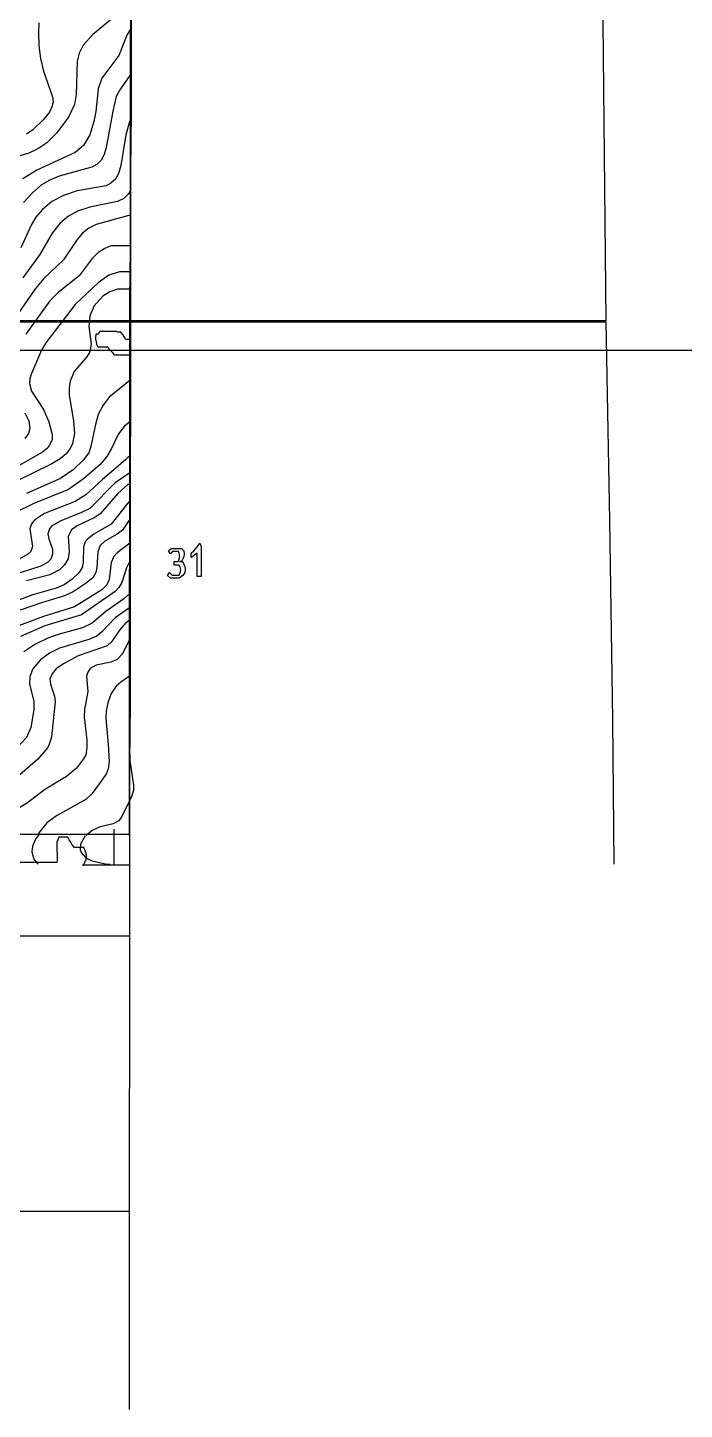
# Model space of a CAD drawing. Extents: x -0.49 to 6.91, y -0.57 to 8.11.
# Drawn here: x 2.768 to 3.457, y -0.571 to 0.878 of the extents above; entities that cross this region are included whole.
import ezdxf

# ---------------------------------------------------------------- set-up
doc = ezdxf.new("R2010")
doc.units = 0
for name, color, linetype in [('Grid', 7, 'CONTINUOUS'), ('split_lines', 7, 'CONTINUOUS'), ('split_lines_copy', 7, 'CONTINUOUS'), ('topo', 7, 'CONTINUOUS'), ('topo_grid', 7, 'CONTINUOUS'), ('white', 7, 'CONTINUOUS')]:
    doc.layers.add(name, color=color, linetype=linetype)

msp = doc.modelspace()

# ---------------------------------------------------------------- linework, layer by layer
at = {"layer": 'Grid', "color": 1}
for points in [[(2.488487, 0.569141), (2.484797, 0.645579), (2.484797, 0.777924), (2.484797, 0.851743), (2.484271, 0.986707), (2.484797, 1.05788), (2.484271, 1.194987), (2.484271, 1.264043), (2.484271, 1.403769), (2.740516, 1.403769), (2.949314, 1.403769), (3.15758, 1.403769), (3.366374, 1.403769), (3.36849, 1.195516), (3.370607, 0.987236), (3.372724, 0.778453), (3.37484, 0.5702), (3.166046, 0.5702), (2.95778, 0.5702), (2.748982, 0.5702)], [(2.950365, 0.33398), (2.950365, 0.302335), (2.946148, 0.302335), (2.946148, 0.326677), (2.939821, 0.322444), (2.939821, 0.326677), (2.942467, 0.329323), (2.945113, 0.331969), (2.94723, 0.334615), (2.948817, 0.33726)], [(2.929803, 0.331863), (2.93192, 0.329217), (2.932449, 0.326042), (2.93192, 0.323396), (2.930861, 0.32075), (2.929803, 0.318105), (2.927686, 0.318105), (2.930332, 0.318105), (2.93192, 0.315459), (2.932978, 0.312813), (2.933507, 0.310167), (2.932978, 0.306463), (2.930861, 0.303288), (2.92717, 0.300642), (2.922426, 0.300642), (2.918209, 0.300642), (2.915044, 0.303288), (2.917161, 0.306463), (2.919807, 0.303817), (2.922453, 0.303817), (2.925099, 0.303817), (2.927215, 0.303817), (2.928274, 0.306463), (2.928803, 0.309109), (2.928274, 0.311755), (2.927215, 0.3144), (2.925099, 0.3144), (2.922453, 0.3144), (2.921924, 0.3144), (2.921924, 0.318105), (2.924569, 0.318105), (2.926157, 0.318105), (2.927215, 0.32075), (2.927744, 0.323396), (2.927215, 0.326042), (2.926686, 0.328688), (2.925099, 0.328688), (2.922453, 0.328688), (2.920336, 0.328688), (2.918219, 0.326042), (2.916103, 0.329217), (2.918749, 0.331863), (2.922966, 0.331863), (2.926657, 0.331863)]]:
    msp.add_lwpolyline(points, close=True, dxfattribs=at)
msp.add_lwpolyline([(2.515905, 0.000763), (2.51327, 0.153666), (2.51327, 0.17007), (2.501143, 0.361443), (2.500616, 0.379964), (2.488489, 0.569247), (2.748953, 0.569247), (2.957746, 0.569247), (3.166013, 0.569247), (3.37481, 0.569247), (3.378501, 0.360967), (3.381666, 0.152184), (3.383253, 0.000869)], dxfattribs=at)
at = {"layer": 'split_lines', "color": 7}
msp.add_lwpolyline([(2.874972, -0.570631), (2.874972, -0.513401), (2.874972, -0.451701), (2.874972, -0.389365), (2.874972, -0.327002), (2.874972, -0.265328), (2.875501, -0.202966), (2.875501, -0.141239), (2.875501, -0.078903), (2.875501, -0.01662), (2.875501, 0.045108), (2.875501, 0.10747), (2.87603, 0.169144), (2.87603, 0.231506), (2.87603, 0.293207), (2.87603, 0.355543), (2.87603, 0.417879), (2.876559, 0.47958), (2.876559, 0.541942), (2.876559, 0.604278), (2.876559, 0.666005), (2.876559, 0.728315), (2.877088, 0.790042), (2.877088, 0.852351), (2.877088, 0.914714)], dxfattribs=at)
at = {"layer": 'split_lines_copy', "color": 7}
msp.add_lwpolyline([(2.874972, -0.570631), (2.874972, -0.513401), (2.874972, -0.451701), (2.874972, -0.389365), (2.874972, -0.327002), (2.874972, -0.265328), (2.875501, -0.202966), (2.875501, -0.141239), (2.875501, -0.078903), (2.875501, -0.01662), (2.875501, 0.045108), (2.875501, 0.10747), (2.87603, 0.169144), (2.87603, 0.231506), (2.87603, 0.293207), (2.87603, 0.355543), (2.87603, 0.417879), (2.876559, 0.47958), (2.876559, 0.541942), (2.876559, 0.604278), (2.876559, 0.666005), (2.876559, 0.728315), (2.877088, 0.790042), (2.877088, 0.852351), (2.877088, 0.914714)], dxfattribs=at)
at = {"layer": 'topo', "color": 2}
for points in [[(2.868116, 0.896431), (2.836481, 0.870502), (2.826464, 0.859389), (2.822246, 0.850923), (2.82013, 0.842456), (2.819071, 0.807663), (2.817484, 0.79708), (2.811158, 0.783851), (2.798503, 0.766917), (2.78848, 0.756863), (2.77899, 0.750513), (2.769499, 0.74628), (2.751574, 0.740988)], [(2.876308, 0.876772), (2.872331, 0.869629), (2.863896, 0.848462), (2.845968, 0.824649), (2.842277, 0.813537), (2.839631, 0.789724), (2.837515, 0.779141), (2.833295, 0.765383), (2.826968, 0.75427), (2.818004, 0.746862), (2.777935, 0.728341), (2.763168, 0.719345)], [(2.780057, 0.882805), (2.779528, 0.872221), (2.780057, 0.858463), (2.781644, 0.845234), (2.784806, 0.832005), (2.794297, 0.805123), (2.794826, 0.799831), (2.793768, 0.79454), (2.791122, 0.789248), (2.784796, 0.781311), (2.773723, 0.770727), (2.76687, 0.765965)], [(2.876014, 0.828459), (2.865476, 0.813378), (2.861258, 0.805441), (2.857567, 0.790095), (2.850714, 0.752127), (2.848598, 0.744719), (2.845436, 0.738898), (2.841219, 0.734665), (2.835419, 0.73149), (2.801148, 0.721965), (2.791657, 0.717731), (2.782693, 0.712969), (2.773203, 0.704502), (2.763712, 0.694448)], [(2.876024, 0.781681), (2.874966, 0.779035), (2.871275, 0.765277), (2.866002, 0.733104), (2.863885, 0.725695), (2.860721, 0.719345), (2.855447, 0.714583), (2.850701, 0.711937), (2.820121, 0.706645), (2.805886, 0.701883), (2.79376, 0.695533), (2.783743, 0.687066), (2.77689, 0.679129), (2.772146, 0.671191), (2.761074, 0.646849)], [(2.87601, 0.70683), (2.87392, 0.703391), (2.869173, 0.698628), (2.86232, 0.695453), (2.833322, 0.689633), (2.820667, 0.685399), (2.811177, 0.680108), (2.802213, 0.672699), (2.793778, 0.662116), (2.781123, 0.639891), (2.763197, 0.615549)], [(2.876022, 0.680875), (2.874434, 0.680875), (2.840164, 0.67135), (2.832256, 0.667646), (2.82593, 0.662354), (2.82013, 0.655475), (2.805895, 0.634308), (2.785332, 0.614729), (2.776368, 0.604146), (2.74157, 0.55406)], [(2.876022, 0.648887), (2.855458, 0.648887), (2.849132, 0.646241), (2.842277, 0.642008), (2.835951, 0.635658), (2.822243, 0.617666), (2.8001, 0.600203), (2.791665, 0.591208), (2.766357, 0.556415)], [(2.875811, 0.621899), (2.864421, 0.621899), (2.853348, 0.618195), (2.842275, 0.610258), (2.818023, 0.587503), (2.787442, 0.547445), (2.782698, 0.539508), (2.772155, 0.515166), (2.770567, 0.509875), (2.770038, 0.504583), (2.772155, 0.496645), (2.78481, 0.477595), (2.790609, 0.464366), (2.793774, 0.451137), (2.793774, 0.445845), (2.792186, 0.442141), (2.78954, 0.437379), (2.783741, 0.432616), (2.74947, 0.413037)], [(2.875574, 0.603484), (2.869171, 0.603484), (2.862318, 0.603484), (2.854405, 0.600838), (2.847023, 0.596076), (2.838059, 0.586022), (2.833315, 0.575438), (2.832256, 0.564326), (2.834902, 0.545805), (2.833315, 0.537868), (2.83015, 0.532576), (2.816969, 0.51723), (2.812751, 0.507176), (2.811693, 0.500297), (2.811693, 0.492359), (2.816437, 0.465478), (2.817495, 0.452248), (2.815379, 0.441665), (2.812733, 0.436373), (2.808515, 0.431082), (2.802189, 0.42579), (2.793754, 0.420498), (2.755792, 0.401978)], [(2.875477, 0.507811), (2.853879, 0.490348), (2.847548, 0.481882), (2.842275, 0.472357), (2.83911, 0.460186), (2.834893, 0.440078), (2.832247, 0.43214), (2.826447, 0.424203), (2.815901, 0.414148), (2.802719, 0.405153), (2.766866, 0.389278)], [(2.875493, 0.464551), (2.869696, 0.459789), (2.86337, 0.451851), (2.855988, 0.435976), (2.851241, 0.428039), (2.843859, 0.419572), (2.826984, 0.404756), (2.811167, 0.393643), (2.774788, 0.378826), (2.754224, 0.368772)], [(2.765307, 0.473865), (2.769524, 0.465398), (2.770583, 0.457461), (2.768995, 0.452169), (2.765304, 0.446877)], [(2.875489, 0.429124), (2.871277, 0.42489), (2.846496, 0.403724), (2.829097, 0.387849), (2.818022, 0.38097), (2.78586, 0.36827), (2.775316, 0.36139), (2.772152, 0.357686), (2.770564, 0.352395), (2.77321, 0.333874), (2.771622, 0.328582), (2.768461, 0.325936), (2.726807, 0.302124)], [(2.875488, 0.411), (2.860206, 0.400416), (2.833317, 0.373535), (2.824882, 0.369301), (2.802204, 0.360306), (2.79324, 0.355014), (2.791123, 0.352368), (2.789536, 0.347076), (2.790594, 0.341785), (2.794285, 0.331201), (2.794285, 0.32591), (2.792698, 0.320618), (2.789007, 0.316914), (2.782151, 0.31321), (2.760535, 0.306331)], [(2.875485, 0.398803), (2.873395, 0.398803), (2.862851, 0.389278), (2.844397, 0.368111), (2.83807, 0.363878), (2.820142, 0.355411), (2.814342, 0.351178), (2.810652, 0.344298), (2.81171, 0.328423), (2.810652, 0.321015), (2.806961, 0.314665), (2.801687, 0.309373), (2.791665, 0.304082), (2.766884, 0.297732)], [(2.875481, 0.381552), (2.872862, 0.378906), (2.855989, 0.35721), (2.837535, 0.346627), (2.831208, 0.341864), (2.828563, 0.338689), (2.826975, 0.333398), (2.826446, 0.317523), (2.825388, 0.311702), (2.822223, 0.30641), (2.814841, 0.299531), (2.806406, 0.29371), (2.797971, 0.290006), (2.773714, 0.283127), (2.718354, 0.263018)], [(2.875489, 0.362528), (2.867586, 0.350886), (2.862313, 0.346653), (2.849131, 0.339245), (2.844387, 0.335011), (2.841741, 0.328132), (2.840683, 0.311728), (2.839625, 0.306436), (2.836463, 0.301145), (2.82961, 0.295324), (2.815902, 0.286328), (2.806938, 0.282095), (2.782686, 0.274686), (2.741029, 0.260399)], [(2.875483, 0.337181), (2.862312, 0.327127), (2.858621, 0.323423), (2.855975, 0.317073), (2.853859, 0.299081), (2.851213, 0.293789), (2.84594, 0.288498), (2.817469, 0.270506), (2.78478, 0.260452), (2.7484, 0.246694)], [(2.875271, 0.3162), (2.874451, 0.3162), (2.871805, 0.311437), (2.867061, 0.296091), (2.863897, 0.2908), (2.860206, 0.286566), (2.82488, 0.262225), (2.786391, 0.250583), (2.760557, 0.23947)], [(2.874965, 0.284185), (2.869168, 0.278893), (2.850187, 0.265664), (2.835947, 0.253493), (2.82593, 0.248731), (2.802731, 0.242381), (2.790076, 0.238148), (2.775841, 0.231268), (2.764242, 0.223331)], [(2.874953, 0.269633), (2.860205, 0.25905), (2.845971, 0.244233), (2.840697, 0.24), (2.832262, 0.236295), (2.801678, 0.2273), (2.791135, 0.222008), (2.781644, 0.215129), (2.773736, 0.205604), (2.770571, 0.197666), (2.770042, 0.189729), (2.774786, 0.171208), (2.774786, 0.162741), (2.771622, 0.14422), (2.766878, 0.133637), (2.757387, 0.123054), (2.742623, 0.109295), (2.706243, 0.083895), (2.663009, 0.048044), (2.657736, 0.042753), (2.652463, 0.034815), (2.651404, 0.030582)], [(2.874964, 0.256324), (2.871278, 0.253679), (2.864423, 0.24627), (2.856515, 0.234099), (2.851768, 0.229866), (2.821188, 0.219283), (2.805898, 0.210816), (2.797989, 0.205524), (2.793772, 0.200233), (2.791655, 0.194941), (2.792184, 0.189649), (2.796402, 0.176949), (2.796931, 0.171129), (2.79324, 0.134219), (2.791653, 0.128398), (2.789536, 0.123107), (2.77899, 0.110936), (2.757373, 0.091886), (2.745247, 0.082361), (2.724687, 0.069132), (2.715196, 0.061194), (2.703597, 0.047965), (2.696744, 0.034736), (2.696215, 0.030503)], [(2.874958, 0.236243), (2.867587, 0.221161), (2.862314, 0.21534), (2.855461, 0.212695), (2.840171, 0.20952), (2.833844, 0.205815), (2.831199, 0.202111), (2.83014, 0.197878), (2.831199, 0.182003), (2.828034, 0.162953), (2.827505, 0.155015), (2.830151, 0.131203), (2.830151, 0.123265), (2.829092, 0.115328), (2.826976, 0.111095), (2.819594, 0.10157), (2.809048, 0.092574), (2.786905, 0.079345), (2.766865, 0.064528), (2.74472, 0.05077), (2.735755, 0.040186), (2.732064, 0.032249), (2.731535, 0.029603)], [(2.874952, 0.197851), (2.866004, 0.191766), (2.861257, 0.187533), (2.855987, 0.179595), (2.852296, 0.17007), (2.850708, 0.161604), (2.850179, 0.153666), (2.852825, 0.126784), (2.853883, 0.108264), (2.852825, 0.100855), (2.850708, 0.095034), (2.835944, 0.074926), (2.829092, 0.068576), (2.798512, 0.051643), (2.788495, 0.044234), (2.78006, 0.033651), (2.77953, 0.031005)], [(2.874966, 0.123424), (2.875495, 0.109666), (2.879186, 0.083737), (2.879186, 0.077916), (2.877599, 0.072624), (2.87495, 0.067068)], [(2.874954, 0.067068), (2.867059, 0.050928), (2.863894, 0.046166), (2.858095, 0.042991), (2.844387, 0.039816), (2.835952, 0.036112), (2.829626, 0.03082)], [(2.779532, 0.031376), (2.776886, 0.027671), (2.773195, 0.019734), (2.772666, 0.013913), (2.774783, 0.005976), (2.779, 0.000684)], [(2.82857, 0.030635), (2.823823, 0.021639), (2.823294, 0.015818), (2.824352, 0.013172), (2.829096, 0.007351), (2.835949, 0.004176), (2.851239, 0.001001), (2.854404, 0.001001)]]:
    msp.add_lwpolyline(points, dxfattribs=at)
at = {"layer": 'topo_grid', "color": 7}
for points in [[(2.874967, 0.031349), (2.874967, 0.078789), (2.874967, 0.129933), (2.874967, 0.181606), (2.874967, 0.233279), (2.874967, 0.284423), (2.875496, 0.336096), (2.875496, 0.38724), (2.875496, 0.438913), (2.875496, 0.49056), (2.875496, 0.541704), (2.875496, 0.593377), (2.876025, 0.644521), (2.876025, 0.696194), (2.876025, 0.747338), (2.876025, 0.799011), (2.876025, 0.850684), (2.876554, 0.901828)], [(2.742624, 0.539614), (2.780062, 0.539614), (2.81697, 0.539614), (2.854404, 0.539614), (2.891311, 0.539614), (2.928746, 0.539614), (2.965657, 0.539614), (3.003091, 0.539614), (3.040526, 0.539614), (3.077433, 0.539614), (3.114867, 0.539614), (3.151779, 0.539614), (3.189213, 0.539614), (3.226121, 0.539614), (3.263555, 0.539614), (3.300989, 0.539614), (3.337901, 0.539614), (3.375335, 0.539614), (3.412242, 0.539614), (3.449677, 0.539614), (3.486584, 0.539614)]]:
    msp.add_lwpolyline(points, dxfattribs=at)
at = {"layer": 'white', "color": 7}
for points in [[(2.874645, -0.363145), (-0.35712, -0.363145), (-0.35712, 3.653707)], [(2.861784, 0.55914), (2.859668, 0.55914), (2.857022, 0.55914), (2.853857, 0.55914), (2.851212, 0.55914), (2.848566, 0.55914), (2.84592, 0.55914), (2.843803, 0.55914), (2.841687, 0.556494), (2.840099, 0.556494), (2.83957, 0.553848), (2.83957, 0.551203), (2.840099, 0.548557), (2.840628, 0.545911), (2.841687, 0.543265), (2.843803, 0.543265), (2.84592, 0.543265), (2.848037, 0.543265), (2.850153, 0.543265), (2.85227, 0.543265), (2.853857, 0.540619), (2.857022, 0.537444), (2.859139, 0.534798), (2.860726, 0.534798), (2.863372, 0.534798), (2.866018, 0.534798), (2.868664, 0.534798), (2.871309, 0.534798), (2.874474, 0.534798), (2.876273, 0.534798)], [(2.87639, 0.550673), (2.875517, 0.550673), (2.8734, 0.550673), (2.871284, 0.550673), (2.869696, 0.553319), (2.868109, 0.555965), (2.865992, 0.558611), (2.864405, 0.558611), (2.861785, 0.558611), (2.861785, 0.558611)], [(2.487965, 0.032222), (2.875079, 0.032222)], [(2.875295, -0.000057), (2.825673, -0.000057), (2.826732, -0.000057), (2.828319, 0.002589), (2.829377, 0.005235), (2.829907, 0.007881), (2.829907, 0.010526), (2.829377, 0.013172), (2.828319, 0.015818), (2.827261, 0.018464), (2.825673, 0.018464), (2.823557, 0.018464), (2.82144, 0.018464), (2.818794, 0.018464), (2.817207, 0.018464), (2.81509, 0.02111), (2.813502, 0.023756), (2.811915, 0.026401), (2.810327, 0.029047), (2.80874, 0.029047), (2.806623, 0.029047), (2.804507, 0.029047), (2.802919, 0.029047), (2.800802, 0.029047), (2.799744, 0.026401), (2.798686, 0.023756), (2.798686, 0.02111), (2.798686, 0.018464), (2.798686, 0.015818), (2.799215, 0.010526), (2.799215, 0.007881), (2.799215, 0.005235), (2.798686, 0.002589), (2.798686, 0.002589), (2.784978, 0.002589), (2.784978, 0.002589), (2.78339, 0.002589), (2.781274, 0.002589), (2.779686, 0.002589), (2.777569, 0.002589), (2.775453, 0.002589), (2.773865, 0.002589), (2.772278, 0.002589), (2.771749, 0.002589), (2.703735, 0.002589)], [(2.745787, 0.032196), (2.785862, 0.032196), (2.825933, 0.032196), (2.865477, 0.032196), (2.875237, 0.032196)], [(2.745791, 0.032196), (2.785862, 0.032196), (2.825932, 0.032196), (2.865476, 0.032196), (2.875237, 0.032196)], [(2.858622, 0.037673), (2.858622, -0.000295)], [(2.875518, -0.074458), (2.48794, -0.074458)]]:
    msp.add_lwpolyline(points, dxfattribs=at)
msp.add_lwpolyline([(2.875295, -0.000057)], close=True, dxfattribs=at)

doc.saveas('drawing.dxf')
